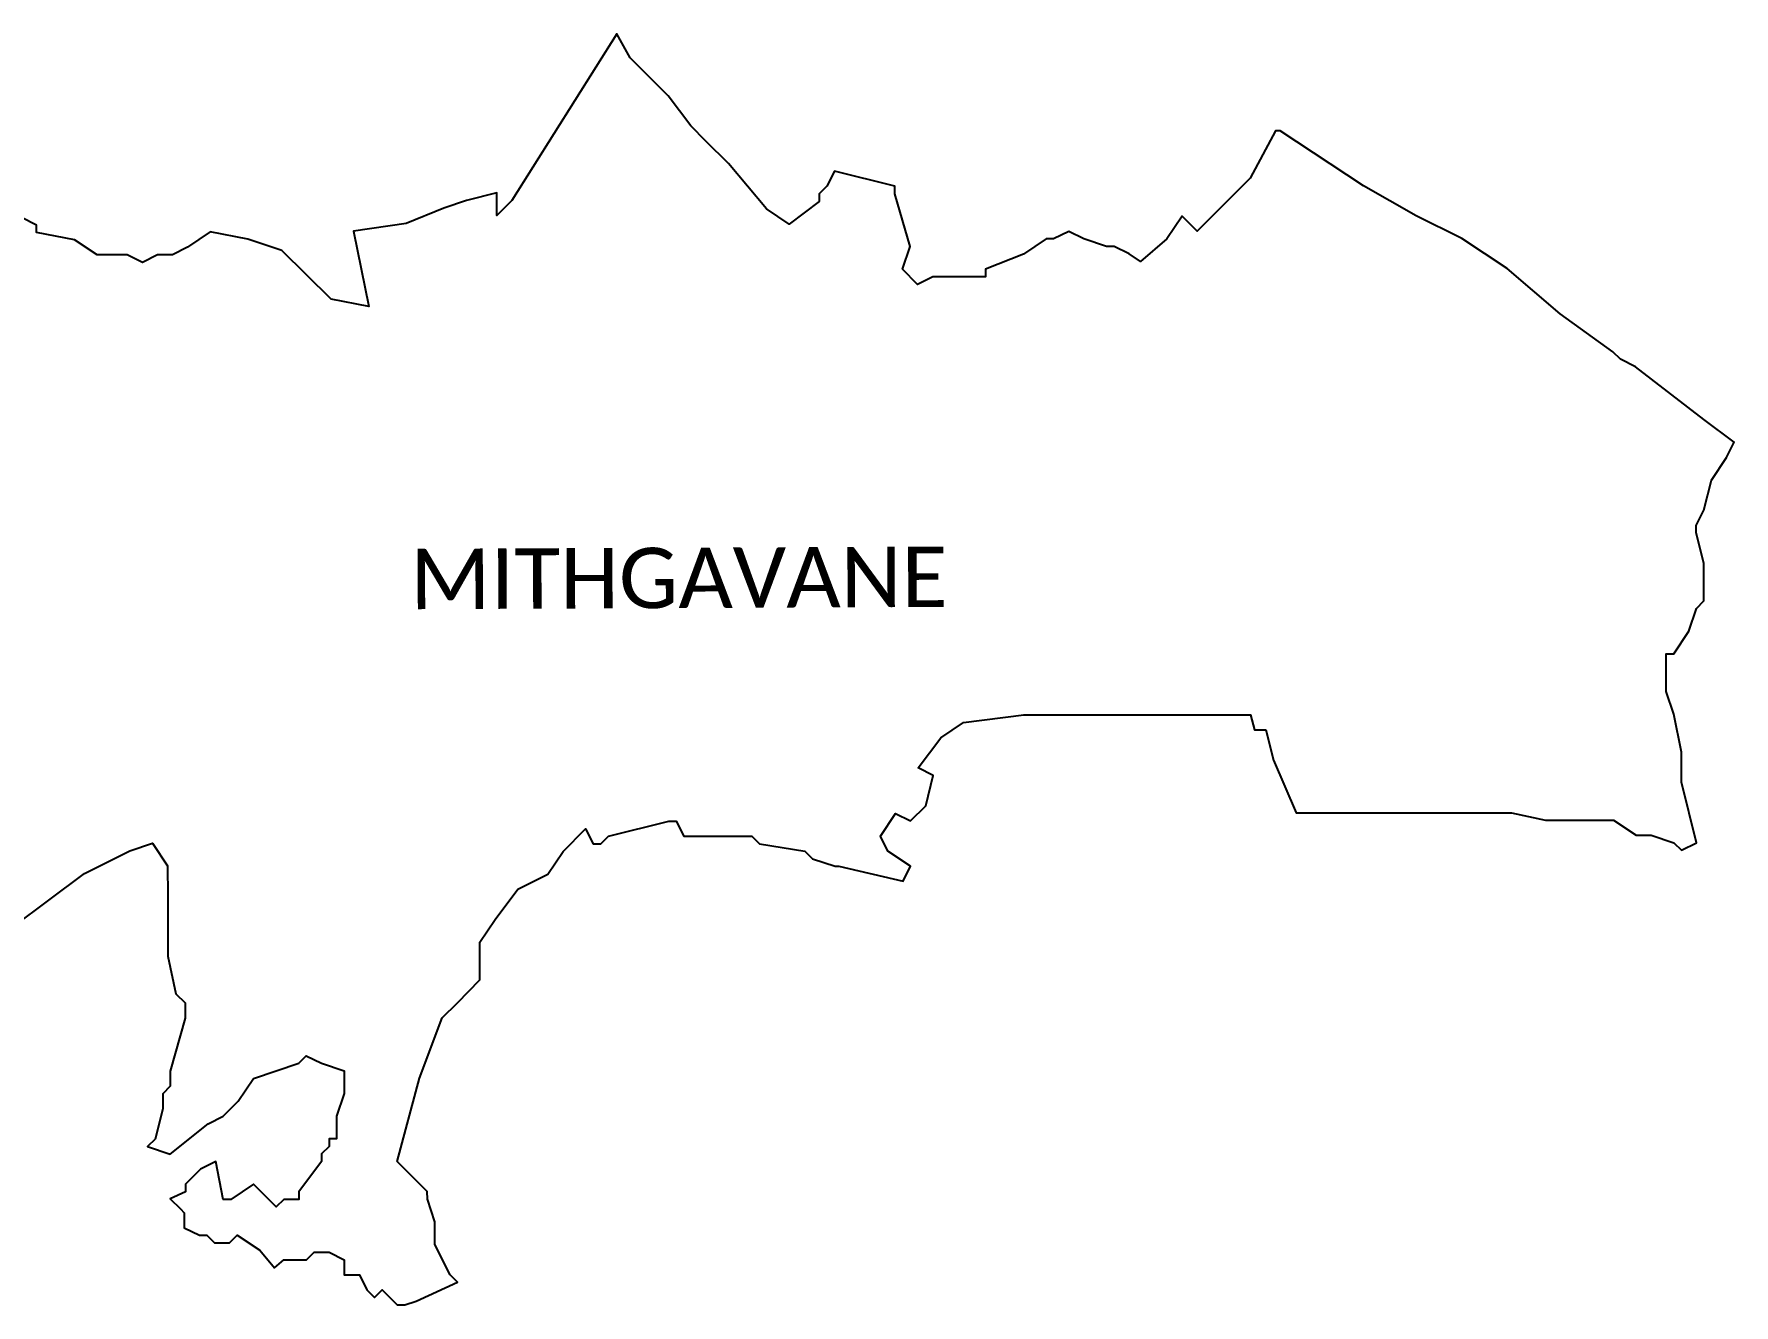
# Model space of a CAD drawing. Header units: metres. Extents: x 320455 to 329232, y 1832879 to 1836197.
# Drawn here: x 324843 to 329232, y 1832915 to 1836197 of the extents above; entities that cross this region are included whole.
import ezdxf

# ---------------------------------------------------------------- set-up
doc = ezdxf.new("R2010")
doc.units = ezdxf.units.M
doc.layers.add('VILLAGE BOUNDRY', color=10, linetype='Continuous')
doc.layers.add('VILLAGE NAME', color=250, linetype='Continuous')
doc.styles.get("Standard").update_dxf_attribs({"font": 'simplex.shx'})

msp = doc.modelspace()

# ---------------------------------------------------------------- linework, layer by layer
at = {"layer": 'VILLAGE BOUNDRY'}
msp.add_lwpolyline([(324789.5, 1833891.7), (324974, 1834028.9), (325090.6, 1834087.8), (325149, 1834107.5), (325188.2, 1834049.3), (325188.5, 1833971.4), (325189.2, 1833815.5), (325209.1, 1833718.2), (325233.8, 1833695), (325233.9, 1833656), (325195, 1833519.3), (325195, 1833480.4), (325175.5, 1833460.8), (325175.6, 1833421.8), (325156.1, 1833343.7), (325136.7, 1833324.2), (325195.2, 1833304.7), (325292.7, 1833382.9), (325331.7, 1833402.4), (325370.6, 1833441.5), (325409.6, 1833500.1), (325526.6, 1833539.2), (325546.1, 1833558.7), (325585.1, 1833539.3), (325643.7, 1833519.8), (325643.8, 1833461.3), (325624.3, 1833402.7), (325624.3, 1833344.2), (325604.9, 1833344.2), (325604.9, 1833324.7), (325585.4, 1833305.1), (325585.4, 1833285.6), (325526.9, 1833207.6), (325527, 1833188), (325488, 1833188), (325468.5, 1833168.5), (325409.9, 1833226.9), (325351.4, 1833187.9), (325331.9, 1833187.8), (325312.3, 1833285.4), (325273.3, 1833265.8), (325234.3, 1833226.8), (325234.3, 1833207.3), (325194.9, 1833189.2), (325221.2, 1833163.1), (325231, 1833153.4), (325231.1, 1833114.5), (325270.1, 1833095.2), (325289.7, 1833095.3), (325309.2, 1833075.9), (325348.2, 1833076), (325367.5, 1833095.6), (325426.1, 1833056.9), (325464.2, 1833011.5), (325488.1, 1833031.9), (325546.7, 1833032), (325566.1, 1833051.5), (325605.2, 1833051.6), (325644.2, 1833032.1), (325644.2, 1833012.6), (325644.3, 1832993.1), (325683.2, 1832993.1), (325702.8, 1832954.1), (325722.3, 1832934.6), (325741.8, 1832954.2), (325780.9, 1832915.2), (325800.4, 1832915.2), (325829.6, 1832925), (325936.9, 1832973.9), (325917.4, 1832993.3), (325878.2, 1833071.4), (325878.2, 1833129.9), (325858.7, 1833188.4), (325858.6, 1833207.9), (325780.5, 1833285.9), (325838.8, 1833500.5), (325897.1, 1833656.6), (325936.1, 1833695.7), (325994.6, 1833754.3), (325994.5, 1833851.9), (326033.5, 1833910.4), (326091.9, 1833988.5), (326169.9, 1834027.6), (326208.9, 1834086.2), (326267.3, 1834144.7), (326286.9, 1834105.7), (326306.4, 1834105.7), (326325.9, 1834125.3), (326481.9, 1834164.5), (326501.4, 1834164.5), (326521, 1834125.6), (326618.5, 1834125.6), (326677, 1834125.7), (326696.5, 1834125.7), (326716.1, 1834106.2), (326833.2, 1834086.8), (326852.7, 1834067.3), (326911.2, 1834047.9), (326921, 1834047.9), (327086.9, 1834009.1), (327106.3, 1834048.1), (327047.7, 1834087), (327028.2, 1834126), (327067.1, 1834184.6), (327106.2, 1834165.2), (327145.2, 1834204.2), (327164.6, 1834282.3), (327125.5, 1834301.7), (327184, 1834379.8), (327242.5, 1834418.9), (327398.5, 1834438.6), (327418.1, 1834438.6), (327476.6, 1834438.7), (327652.1, 1834438.8), (327730.2, 1834438.9), (327983.8, 1834439.2), (327993.6, 1834400.2), (328022.8, 1834400.2), (328042.5, 1834322.1), (328101.1, 1834186.2), (328657.1, 1834186.2), (328744.9, 1834166.9), (328920.5, 1834167), (328979.1, 1834128.1), (329018.1, 1834128.1), (329076.6, 1834108.6), (329096.2, 1834089.1), (329135.2, 1834108.7), (329096, 1834264.7), (329096, 1834284.3), (329095.9, 1834342.8), (329076.3, 1834440.3), (329056.8, 1834498.8), (329056.7, 1834596.4), (329076.1, 1834596.4), (329115.1, 1834654.9), (329134.5, 1834713.5), (329154, 1834733), (329153.9, 1834830.6), (329134.3, 1834908.6), (329134.3, 1834928.1), (329153.8, 1834967.1), (329173.2, 1835045.2), (329212.1, 1835103.7), (329231.7, 1835142.8), (329153.5, 1835201.2), (328977.8, 1835337.6), (328938.8, 1835357.1), (328919.3, 1835376.5), (328782.6, 1835474), (328645.9, 1835590.9), (328528.8, 1835668.8), (328411.6, 1835727.2), (328275, 1835805.1), (328060.3, 1835946.5), (328048.2, 1835946.5), (327982.3, 1835824.3), (327846, 1835687.6), (327806.9, 1835726.6), (327767.9, 1835668), (327699.7, 1835609.4), (327670.5, 1835628.9), (327631.4, 1835648.4), (327611.9, 1835648.4), (327553.3, 1835667.8), (327514.3, 1835687.2), (327475.3, 1835667.7), (327455.8, 1835667.7), (327397.3, 1835628.6), (327299.8, 1835589.5), (327299.8, 1835570), (327241.3, 1835569.9), (327221.8, 1835569.9), (327163.3, 1835569.8), (327124.2, 1835550.3), (327085.2, 1835589.2), (327104.7, 1835647.8), (327065.5, 1835784.3), (327065.5, 1835803.8), (326909.3, 1835842.7), (326889.9, 1835803.6), (326870.4, 1835784.1), (326870.4, 1835764.6), (326792.4, 1835706), (326733.9, 1835745), (326636.2, 1835862), (326577.6, 1835920.4), (326538.5, 1835959.3), (326479.9, 1836037.4), (326382.3, 1836134.8), (326347.8, 1836196.8), (326076.9, 1835767.1), (326038.1, 1835728), (326037.8, 1835786.4), (325960, 1835766.6), (325901.6, 1835746.9), (325804.4, 1835707.5), (325668.2, 1835687.5), (325708, 1835492.8), (325610.5, 1835511.9), (325483.3, 1835638), (325395.6, 1835666.8), (325298.1, 1835685.9), (325239.8, 1835646.7), (325200.9, 1835627), (325162, 1835626.9), (325123.1, 1835607.2), (325084.1, 1835626.6), (325006.2, 1835626.2), (324947.6, 1835664.9), (324850.1, 1835684), (324850.1, 1835703.4), (324811, 1835722.8)], dxfattribs=at)

# ---------------------------------------------------------------- texts
at = {"layer": 'VILLAGE NAME', "insert": (325813.7, 1834867.6), "char_height": 155.989, "attachment_point": 1, "rotation": 0.2435}
msp.add_mtext_dynamic_manual_height_columns('{\\fCalibri|b0|i0|c0|p34;MITHGAVANE}', width=2768.158, gutter_width=779.9, heights=[0], dxfattribs=at)

doc.saveas('drawing.dxf')
